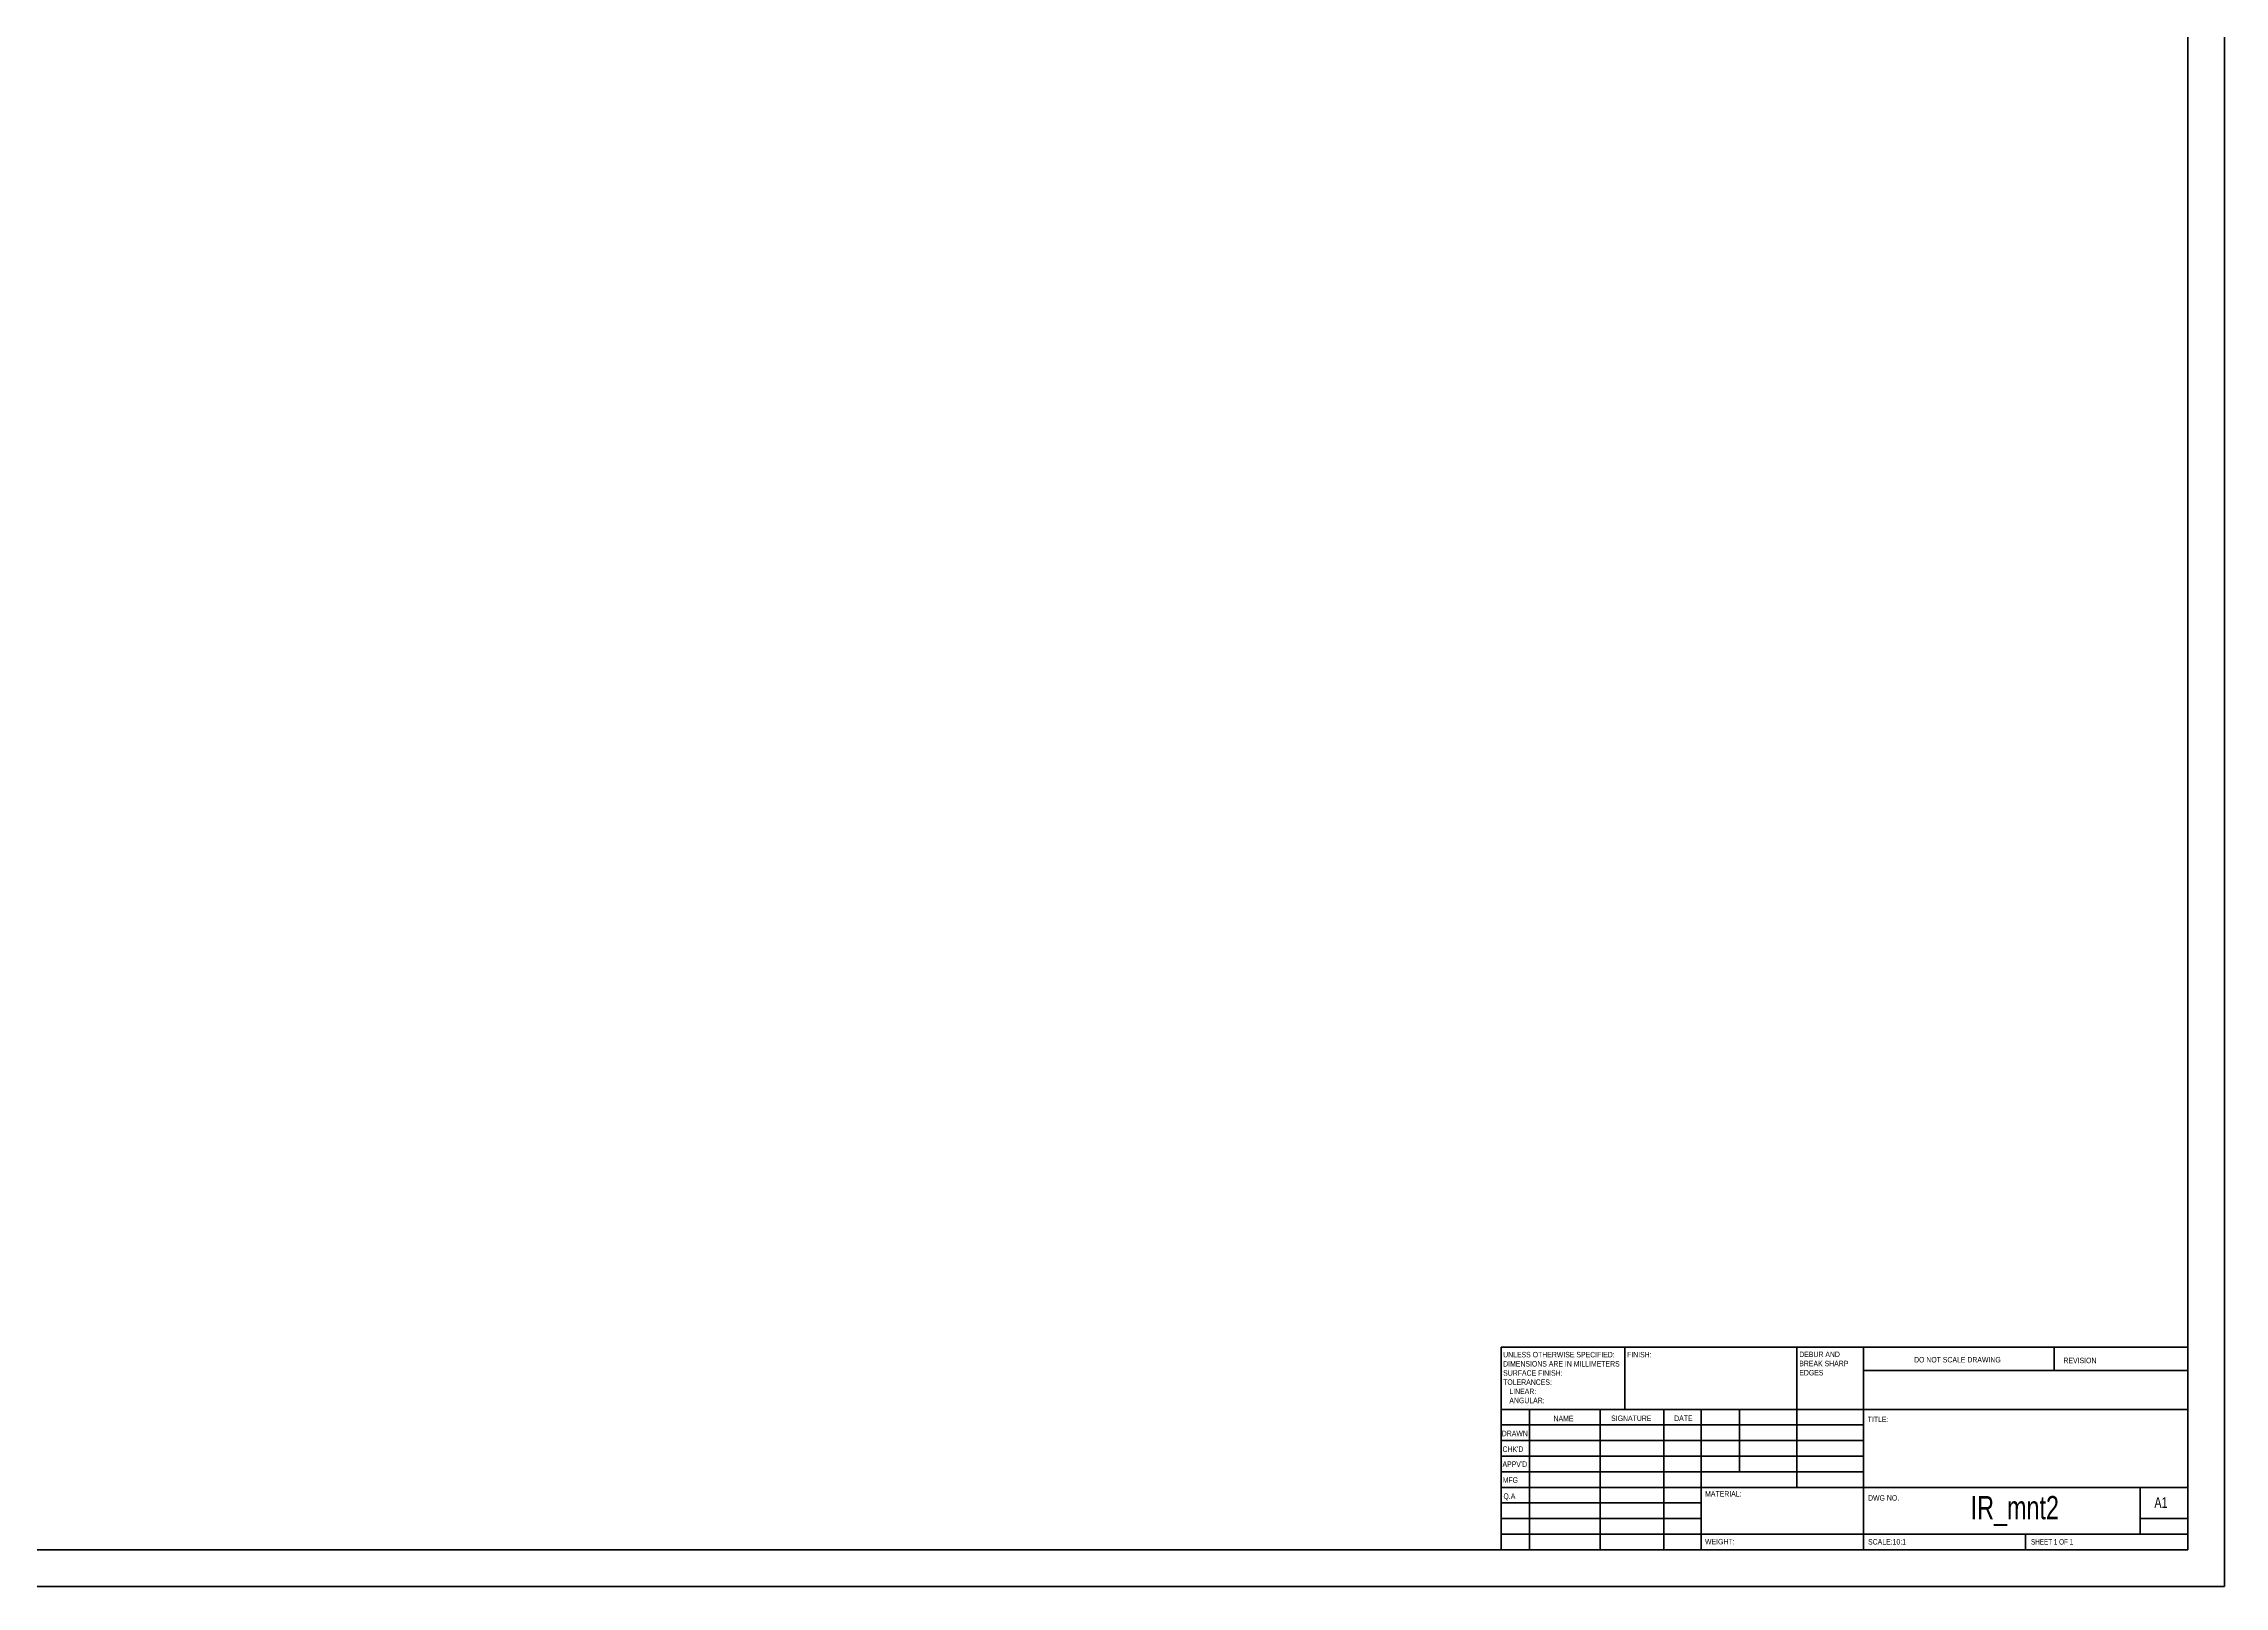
# Model space of a CAD drawing. Header units: millimetres. Extents: x 0 to 119, y 0 to 84.
# Drawn here: x 59.5 to 118.9, y 0 to 42.1 of the extents above; entities that cross this region are included whole.
import ezdxf

# ---------------------------------------------------------------- set-up
doc = ezdxf.new("R2010")
doc.units = ezdxf.units.MM
doc.header["$LTSCALE"] = 0.1
doc.styles.add('SLDTEXTSTYLE0', font='TXT', dxfattribs={"width": 0.75})
doc.styles.add('SLDTEXTSTYLE1', font='TXT', dxfattribs={"width": 0.6875})

# ---------------------------------------------------------------- blocks, each defined once
blk = doc.blocks.new('SW_NOTE_0')
at = {"color": 0, "linetype": 'Continuous', "lineweight": 0, "char_height": 0.15, "attachment_point": 1, "style": 'SLDTEXTSTYLE0'}
for s, insert in [('DEBUR AND', (0, 0.193)), ('BREAK SHARP', (0, -0.057)), ('EDGES', (0, -0.307))]:
    blk.add_mtext(s, dxfattribs=dict(at, insert=insert))
blk = doc.blocks.new('SW_NOTE_1')
at = {"color": 0, "linetype": 'Continuous', "lineweight": 0, "char_height": 0.15, "attachment_point": 1, "style": 'SLDTEXTSTYLE0'}
for s, insert in [('UNLESS OTHERWISE SPECIFIED:', (0, 0.193)), ('TOLERANCES:', (0, -0.557)), ('SURFACE FINISH:', (0, -0.307)), ('DIMENSIONS ARE IN MILLIMETERS', (0, -0.057)), ('ANGULAR:', (0.169, -1.057)), ('LINEAR:', (0.169, -0.807))]:
    blk.add_mtext(s, dxfattribs=dict(at, insert=insert))

msp = doc.modelspace()

# ---------------------------------------------------------------- linework, layer by layer
at = {"color": 7, "linetype": 'Continuous', "lineweight": 40}
for p, q in [((118.908, 0.021), (118.908, 84.121)), ((117.908, 1.021), (117.908, 83.121)), ((99.188, 6.546), (117.908, 6.546)), ((99.188, 6.546), (99.188, 1.021)), ((102.568, 4.846), (102.568, 6.546)), ((107.248, 6.546), (107.248, 2.721)), ((109.068, 6.546), (109.068, 1.021)), ((114.268, 5.909), (114.268, 6.546)), ((117.908, 6.546), (117.908, 1.021)), ((117.908, 5.909), (109.068, 5.909)), ((117.908, 4.846), (99.188, 4.846)), ((99.968, 4.846), (99.968, 1.021)), ((101.887, 4.846), (101.887, 1.021)), ((103.628, 4.846), (103.628, 1.021)), ((104.648, 1.021), (104.648, 4.846)), ((105.688, 3.146), (105.688, 4.846)), ((109.068, 4.421), (99.188, 4.421)), ((109.068, 3.996), (99.188, 3.996)), ((109.068, 3.571), (99.188, 3.571)), ((109.068, 3.146), (99.188, 3.146)), ((104.648, 2.721), (99.188, 2.721)), ((104.648, 2.721), (117.908, 2.721)), ((116.608, 1.446), (116.608, 2.721)), ((104.648, 2.296), (99.188, 2.296)), ((104.648, 1.871), (99.188, 1.871)), ((117.908, 1.871), (116.608, 1.871)), ((99.188, 1.446), (117.908, 1.446)), ((113.488, 1.021), (113.488, 1.446)), ((2.508, 1.021), (117.908, 1.021)), ((0.008, 0.021), (118.908, 0.021))]:
    msp.add_line(p, q, dxfattribs=at)

# ---------------------------------------------------------------- block references
at = {"color": 7, "linetype": 'Continuous', "lineweight": 0}
for name, p in [('SW_NOTE_1', (99.247, 6.22)), ('SW_NOTE_0', (107.319, 6.228))]:
    msp.add_blockref(name, p, dxfattribs=at)

# ---------------------------------------------------------------- texts
for s, insert, char_height, attachment_point, style in [('FINISH:', (102.625, 6.413), 0.15, 1, 'SLDTEXTSTYLE0'), ('DO NOT SCALE DRAWING', (110.449, 6.275), 0.15, 1, 'SLDTEXTSTYLE0'), ('REVISION', (114.521, 6.255), 0.15, 1, 'SLDTEXTSTYLE0'), ('DRAWN', (99.209, 4.264), 0.15, 1, 'SLDTEXTSTYLE0'), ('NAME', (100.62, 4.672), 0.15, 1, 'SLDTEXTSTYLE0'), ('SIGNATURE', (102.191, 4.678), 0.15, 1, 'SLDTEXTSTYLE0'), ('DATE', (103.909, 4.679), 0.15, 1, 'SLDTEXTSTYLE0'), ('TITLE:', (109.184, 4.649), 0.15, 1, 'SLDTEXTSTYLE0'), ("CHK'D", (99.229, 3.837), 0.15, 1, 'SLDTEXTSTYLE0'), ("APPV'D", (99.228, 3.428), 0.15, 1, 'SLDTEXTSTYLE0'), ('MFG', (99.233, 2.995), 0.15, 1, 'SLDTEXTSTYLE0'), ('Q.A', (99.255, 2.556), 0.15, 1, 'SLDTEXTSTYLE0'), ('MATERIAL:', (104.752, 2.62), 0.15, 1, 'SLDTEXTSTYLE0'), ('DWG NO.', (109.195, 2.508), 0.15, 1, 'SLDTEXTSTYLE0'), ('IR_mnt2', (113.195, 2.485), 0.635, 2, 'SLDTEXTSTYLE0'), ('A1', (117, 2.452), 0.291, 1, 'SLDTEXTSTYLE0'), ('WEIGHT:', (104.75, 1.316), 0.1499, 1, 'SLDTEXTSTYLE0'), ('SCALE:10:1', (109.195, 1.311), 0.15, 1, 'SLDTEXTSTYLE0'), ('SHEET 1 OF 1', (113.636, 1.311), 0.15, 1, 'SLDTEXTSTYLE1')]:
    msp.add_mtext(s, dxfattribs=dict(at, insert=insert, char_height=char_height, attachment_point=attachment_point, style=style))

doc.saveas('drawing.dxf')
